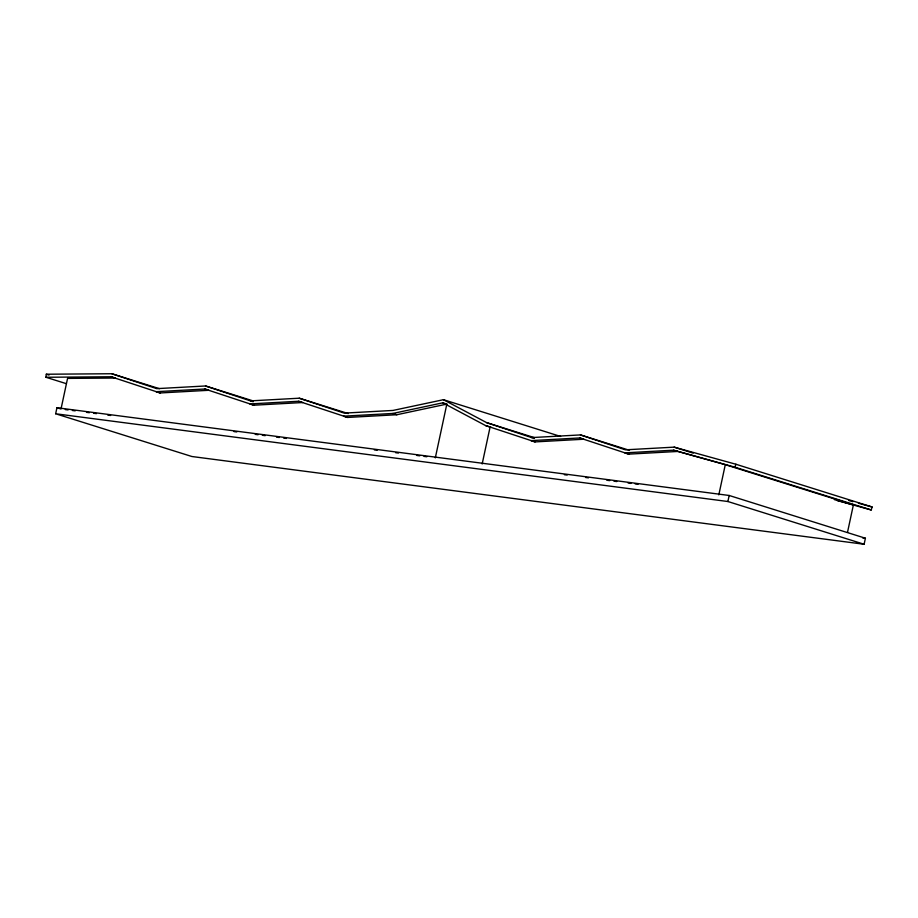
<?xml version="1.0" encoding="UTF-8"?>
<svg xmlns="http://www.w3.org/2000/svg" width="918" height="918" viewBox="0 0 918 918"><rect width="100%" height="100%" fill="white"/><g stroke="black" fill="none" stroke-linecap="round" stroke-linejoin="round"><path stroke-width="1.38" d="M66.337 383.667L45.9 377.264L46.313 374.223L111.801 373.741L159.48 388.693M55.654 413.766L56.95 407.73L729.179 495.479L865.399 538.223L864.113 544.259L191.885 456.51L55.654 413.766L727.882 501.515L864.113 544.259M435.316 457.864L446.836 404.092L442.786 402.818L392.789 413.467L343.573 416.164L347.624 417.438L396.84 414.741L446.836 404.092M482.168 463.98L490.097 426.996M718.817 494.871L725.289 464.669L673.537 450.187L624.745 452.861L628.807 454.135L677.599 451.461M727.882 501.515L729.179 495.479M847.509 532.325L853.396 504.866L725.289 464.669M735.88 464.244L872.1 506.988L871.228 509.96L734.997 467.216L735.88 464.244L674.145 447.146L625.399 449.82L580.428 434.914L531.671 437.588L486.701 422.67L443.451 399.697L392.973 410.438L344.227 413.111L299.245 398.205L250.499 400.879L205.517 385.973L156.771 388.647L111.801 373.741M204.863 389.014L156.117 391.688L160.18 392.961L208.925 390.288L204.863 389.014L253.907 405.205L302.653 402.532L298.591 401.258L249.845 403.931L253.907 405.205M579.774 437.955L531.029 440.629L535.079 441.902L583.825 439.229L579.774 437.955L628.807 454.135M45.9 377.264L111.101 376.77L115.163 378.044L67.565 378.4L61.013 409.003L56.95 407.73M65.258 409.566L68.093 409.933M72.35 410.484L75.184 410.851M86.533 412.343L89.367 412.71M93.613 413.261L96.459 413.628M107.796 415.108L110.63 415.487M233.987 431.586L236.821 431.953M255.25 434.363L258.084 434.73M262.341 435.281L265.176 435.66M276.513 437.14L279.347 437.507M283.605 438.058L286.439 438.437M374.349 449.912L377.183 450.279M395.612 452.689L398.446 453.056M416.875 455.454L419.71 455.833M423.967 456.384L426.801 456.751M564.363 474.709L567.198 475.076M585.615 477.486L588.449 477.853M606.867 480.263L609.701 480.63M613.958 481.181L616.793 481.56M628.13 483.04L630.964 483.407M635.21 483.958L638.044 484.325M862.564 537.856L865.399 538.223M673.537 450.187L734.997 467.216M848.783 500.528L852.891 501.664M858.387 503.19L872.1 506.988M834.324 499.587L853.396 504.866M837.078 500.505L871.228 509.96M674.145 447.146L693.216 453.125M580.428 434.914L629.461 450.302M443.451 399.697L560.6 436.452M486.701 422.67L534.379 437.634M531.671 437.588L534.402 438.437M442.786 402.818L485.611 425.585L491.061 427.295M392.789 413.467L396.84 414.741M299.245 398.205L348.289 413.593M205.517 385.973L253.196 400.936M250.499 400.879L253.219 401.74M46.313 374.223L49.033 375.083M485.611 425.585L535.079 441.902M298.591 401.258L347.624 417.438M111.101 376.77L160.18 392.961"/></g></svg>
